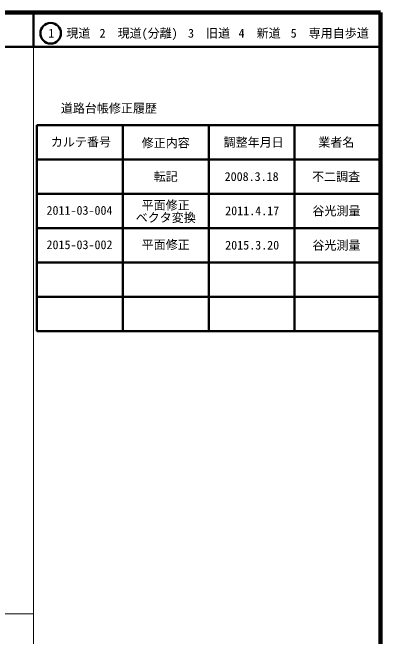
# Model space of a CAD drawing. Units: millimetres on the paper, enlarged 1000 times. Extents: x 40000 to 680000, y 20000 to 380000.
# Drawn here: x 572919 to 680000, y 198357 to 380000 of the extents above; entities that cross this region are included whole.
import ezdxf
from ezdxf.enums import TextEntityAlignment as Align

# ---------------------------------------------------------------- set-up
doc = ezdxf.new("R2010")
doc.units = ezdxf.units.MM
doc.header["$LTSCALE"] = 1000
for name, color, linetype, lineweight in [('M-TTL', 2, 'Continuous', 140), ('M-TTL-BAND', 7, 'Continuous', 13), ('M-TTL-FRAM', 2, 'Continuous', 50), ('M-TTL-LINE', 7, 'Continuous', 50), ('M-TTL-TXT', 7, 'Continuous', 50)]:
    doc.layers.add(name, color=color, linetype=linetype, lineweight=lineweight)
doc.styles.add('ＭＳ ゴシック', font='')
doc.styles.get('ＭＳ ゴシック').set_extended_font_data('MS Gothic')

msp = doc.modelspace()

# ---------------------------------------------------------------- linework, layer by layer
at = {"layer": 'M-TTL'}
for p, q in [((680000, 380000), (40000, 380000)), ((680000, 20000), (680000, 380000))]:
    msp.add_line(p, q, dxfattribs=at)
at = {"layer": 'M-TTL-BAND'}
for p, q in [((579000, 20000), (579000, 370000)), ((40000, 205000), (579000, 205000))]:
    msp.add_line(p, q, dxfattribs=at)
at = {"layer": 'M-TTL-FRAM'}
for p, q in [((580000, 347197), (580000, 287197)), ((580000, 347197), (680000, 347197)), ((580000, 287197), (680000, 287197))]:
    msp.add_line(p, q, dxfattribs=at)
at = {"layer": 'M-TTL-LINE'}
for p, q in [((579000, 380000), (579000, 370000)), ((40000, 370000), (680000, 370000)), ((605000, 347197), (605000, 287197)), ((630000, 347197), (630000, 287197)), ((655000, 347197), (655000, 287197)), ((580000, 337197), (680000, 337197)), ((580000, 327197), (680000, 327197)), ((580000, 317197), (680000, 317197)), ((580000, 307197), (680000, 307197)), ((580000, 297197), (680000, 297197))]:
    msp.add_line(p, q, dxfattribs=at)
at = {"layer": 'M-TTL-TXT'}
msp.add_circle((584031, 373958), 3000, dxfattribs=at)

# ---------------------------------------------------------------- texts
at = {"layer": 'M-TTL-TXT', "style": 'ＭＳ ゴシック'}
for s, p in [('1\u3000現道', (589448, 373958)), ('2\u3000現道(分離)', (609619, 373958)), ('3\u3000旧道', (630121, 373958)), ('4\u3000新道', (644824, 373958)), ('5\u3000専用自歩道', (665228, 373958)), ('道路台帳修正履歴', (600968, 352113)), ('カルテ番号', (592839, 342277)), ('修正内容', (617509, 342023)), ('調整年月日', (643089, 342197)), ('業者名', (667134, 342197)), ('転記', (617500, 332245)), ('2008.3.18', (642500, 332245)), ('不二調査', (667077, 332189))]:
    msp.add_text(s, height=2566, dxfattribs=at).set_placement(p, align=Align.MIDDLE_CENTER)
for s, p in [('平面修正', (610500, 321824)), ('2011-03-004', (582817, 320348)), ('2011.4.17', (634808, 320227)), ('谷光測量', (660179, 320174)), ('ベクタ変換', (608750, 318226)), ('2015-03-002', (582817, 310348)), ('平面修正', (610500, 310348)), ('2015.3.20', (634808, 310227)), ('谷光測量', (660179, 310174))]:
    msp.add_text(s, height=2566, dxfattribs=at).set_placement(p, align=Align.BOTTOM_LEFT)

doc.saveas('drawing.dxf')
